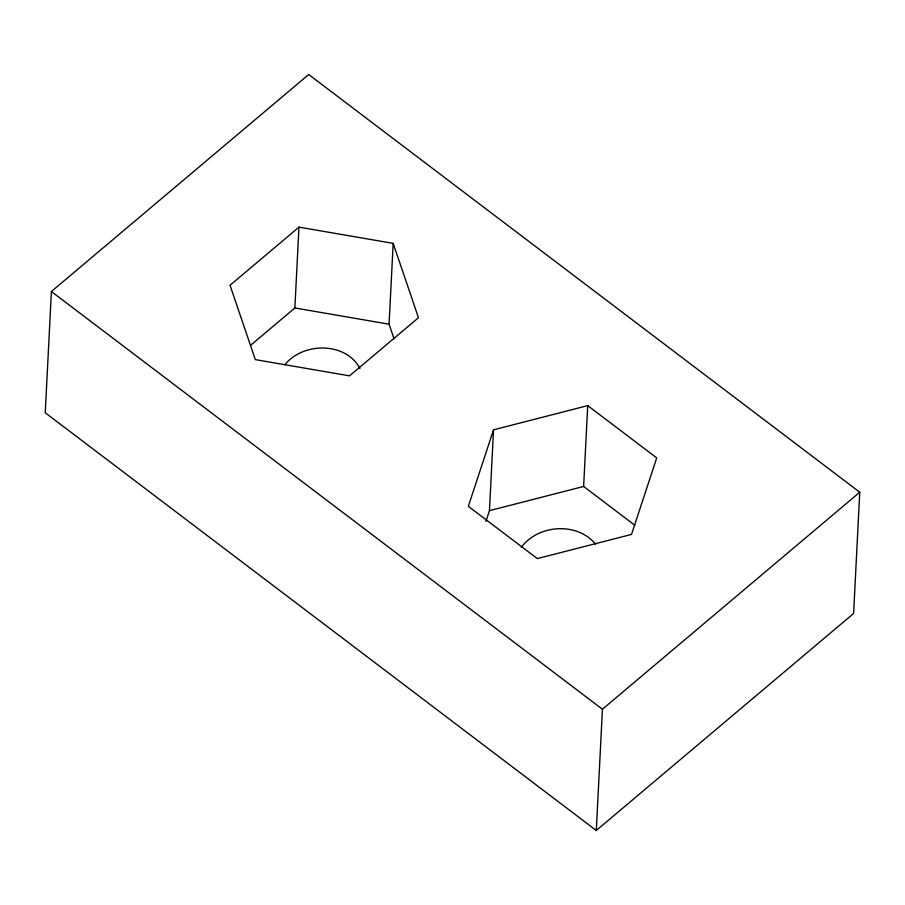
<?xml version="1.0" encoding="UTF-8"?>
<svg xmlns="http://www.w3.org/2000/svg" width="905" height="905" viewBox="0 0 905 905"><rect width="100%" height="100%" fill="white"/><g stroke="black" fill="none" stroke-linecap="round" stroke-linejoin="round"><path stroke-width="1.36" d="M51.393 291.523L45.25 412.771L596.293 830.473L853.607 613.477L859.75 492.23L308.707 74.527L51.393 291.523L602.436 709.226L596.293 830.473M250.708 345.212L294.872 307.972L298.967 227.144L393.177 243.366L418.461 317.723L349.534 375.847L255.312 359.624L230.04 285.267L298.967 227.144M394.048 338.798L389.082 324.194L393.177 243.366M485.906 521.393L489.447 510.658L493.542 429.818L587.73 405.621L656.725 457.919L631.52 534.414L537.332 558.6L468.338 506.314L493.542 429.818M634.824 525.262L583.635 486.46L587.73 405.621M284.871 364.738C302.904 342.101 345.721 341.581 359.964 368.505M521.269 547.344C538.237 524.47 577.175 521.687 595.592 544.199M602.436 709.226L859.75 492.23M489.447 510.658L583.635 486.46M294.872 307.972L389.082 324.194"/></g></svg>
